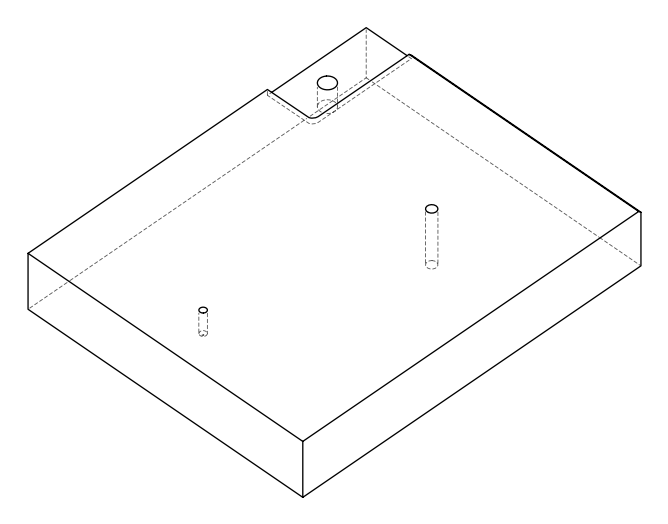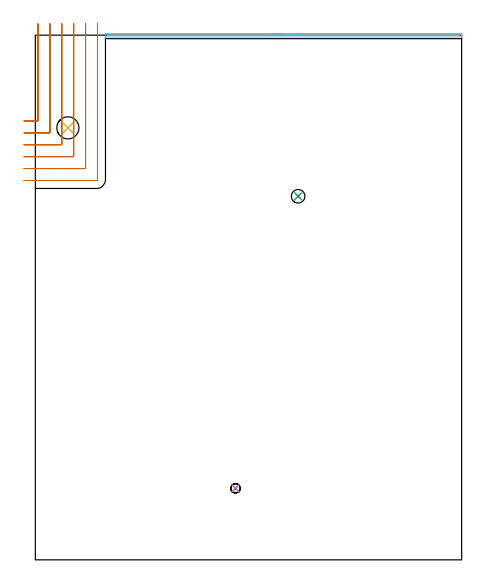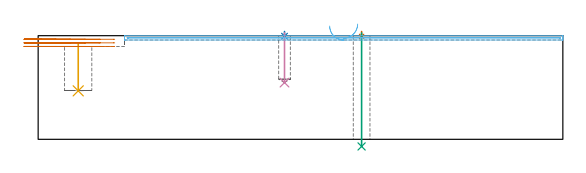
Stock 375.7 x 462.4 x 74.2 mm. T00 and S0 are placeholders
(PLAN: 7 operations, 5 tool changes, 11.7 min)
(1 SPOT_DRILL | STEP1HOLE | NXT0321_9005460120000 | 0.03 min | 2 mm3)
(2 SPOT_DRILL_1 | STEP1POCKET | NXT0321_9005460120000 | 0.03 min | 1 mm3)
(3 DRILL_THROUGH_HOLE_INTO_CENTER | STEP1HOLE | UGT0301_515 | 0.33 min | 8354 mm3)
(4 DRILL_BLIND_HOLE_INTO_CENTER | STEP1POCKET | UGT0301_200 | 0.14 min | 1711 mm3)
(5 INDEXABLE_INSERT_DRILL_BLIND_HOLE_FROM_SOLID | STEP1POCKET_1 | NXT0302_010 | 0.14 min | 11705 mm3)
(6 AREA_MILL | FG_CHAMFER_SURFACE | UGT0205_001 | 5.16 min | 1523 mm3)
(7 MILL_CORNER_NOTCH_RECTANGULAR | CORNER_NOTCH_RECTANGULAR | UGT0201_103 | Follow Part, ap 3.5, ae 75% | 5.88 min | 61893 mm3)
(TOOL NXT0321_9005460120000 | NC Spot Drill, 142deg, 12mm, Carbide, Uncoated | D12 PA142 FL30 Z2)
(TOOL UGT0301_515 | Carbide Drill 12.0 mm | D12 PA118 FL101 Z2)
(TOOL UGT0301_200 | Twist Drill 8.3 mm | D8.3 PA118 FL72 Z2)
(TOOL NXT0302_010 | Index. Insert Drill 19.5mm [880-D1950L25-05] | D19.5 PA176 FL98 Z2)
(TOOL UGT0205_001 | Chamfer Mill 20 x 3 x 45 deg. | D20 FL50 Z2)
(TOOL UGT0201_103 | End Mill 14 mm | D14 FL19 Z2)
(OP 1 SPOT_DRILL)
G17 G21 G94 G90
T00 M6
G54
G17 G0 G90 X231.6 Y320.4 S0 M3
G43 Z84.2 H0
G94 G81 G98 Z73.684 F250. R77.2
G80
M5
M2
(OP 2 SPOT_DRILL_1)
G17 G21 G94 G90
T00 M6
G54
G17 G0 G90 X176.4 Y63. S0 M3
G43 Z84.2 H0
G94 G81 G98 Z73.843 F250. R77.2
G80
M5
M2
(OP 3 DRILL_THROUGH_HOLE_INTO_CENTER)
G17 G21 G94 G90
T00 M6
G54
G17 G0 G90 X231.6 Y320.4 S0 M3
G43 Z84.2 H0
G94 G73 G98 Z-5.105 F250. Q11.329 R76.2
G80
M5
M2
(OP 4 DRILL_BLIND_HOLE_INTO_CENTER)
G17 G21 G94 G90
T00 M6
G54
G17 G0 G90 X176.4 Y63. S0 M3
G43 Z84.2 H0
G94 G81 G98 Z40.6 F250. R76.2
G80
M5
M2
(OP 5 INDEXABLE_INSERT_DRILL_BLIND_HOLE_FROM_SOLID)
G17 G21 G94 G90
T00 M6
G54
G17 G0 G90 X28.7 Y380.7 S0 M3
G43 Z84.2 H1
G94 G81 G98 Z34.7 F250. R68.5
G80
M5
M2
(OP 6 AREA_MILL)
G17 G21 G94 G90
T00 M6
G54
G17 G0 G90 X208.75 Y463.9 S1061 M3
G43 Z84.2 H0
Z81.1
G94 G1 X208.788 Z80.228 F250.
X208.902 Z79.363
X209.091 Z78.512
X209.353 Z77.68
X209.687 Z76.874
X210.09 Z76.1
X210.558 Z75.364
X211.09 Z74.672
X211.679 Z74.029
X212.322 Z73.44
X213.014 Z72.908
X213.75 Z72.44
X214.524 Z72.037
X215.33 Z71.703
X216.162 Z71.441
X217.014 Z71.252
X217.878 Z71.138
X218.75 Z71.1
X375.082
X375.337 Y463.898
X375.69 Y463.893 Z71.101
X375.7 Y463.651 Z71.343
Y463.115 Z71.881
Y462.783 Z72.212
Y462.248 Z72.747
Y461.916 Z73.078
Y461.252 Z73.747
Y460.991 Z74.008
X375.698 Y460.894 Z74.098
X375.69 Y460.802 Z74.188
X375.529 Y460.8 Z74.2
X61.971
X61.81 Y460.802 Z74.188
X61.803 Y460.845 Z74.146
X61.801 Y460.895 Z74.097
X61.8 Y460.991 Z74.008
Y461.252 Z73.747
Y461.916 Z73.078
Y463.115 Z71.881
X61.804 Y463.651 Z71.343
X61.81 Y463.893 Z71.101
X62.163 Y463.898 Z71.1
X62.418 Y463.9
X218.75
Y462.486 Z72.514
X373.296 Y462.485 Z72.515
X373.604 Y462.484 Z72.516
X373.663 Y462.481 Z72.519
X373.686 Y462.479 Z72.521
X373.69 Y462.468 Z72.532
X373.697 Y462.394 Z72.606
X373.692 Y462.244 Z72.756
X373.69 Y462.223 Z72.777
X373.662 Y462.221 Z72.779
X373.575 Y462.218 Z72.782
X373.296 Y462.215 Z72.785
X329.342 Y462.214 Z72.786
X64.204 Y462.215 Z72.785
X63.896 Y462.216 Z72.784
X63.837 Y462.219 Z72.781
X63.814 Y462.221 Z72.779
X63.81 Y462.232 Z72.768
X63.806 Y462.303 Z72.697
X63.819 Y462.479 Z72.521
X64.002 Y462.482 Z72.518
X64.204 Y462.484 Z72.516
X64.511 Y462.486 Z72.514
X64.791
X218.75
X219.622 Z72.552
X220.486 Z72.666
X221.338 Z72.855
X222.17 Z73.117
X222.976 Z73.451
X223.75 Z73.854
X224.486 Z74.323
X225.178 Z74.854
X225.821 Z75.443
X226.41 Z76.086
X226.942 Z76.778
X227.41 Z77.514
X227.813 Z78.288
X228.147 Z79.094
X228.409 Z79.926
X228.598 Z80.778
X228.712 Z81.643
X228.75 Z82.514
G0 Z84.2
M5
M2
(OP 7 MILL_CORNER_NOTCH_RECTANGULAR)
G17 G21 G94 G90
T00 M6
G54
G17 G0 G90 X-10. Y386.8 S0 M3
G43 Z84.2 H0
Z71.633
G94 G1 X-7. F250.
X1.606 F500.
G3 X2.3 Y387.494 R0.7
G1 Y469.4
Y472.4 F250.
G0 Z84.2
X-10. Y376.3
Z71.633
G1 X-7.
X12.105 F500.
G3 X12.8 Y376.995 R0.7
G1 Y469.4
Y472.4 F250.
G0 Z84.2
X-10. Y365.8
Z71.633
G1 X-7.
X22.605 F500.
G3 X23.3 Y366.495 R0.7
G1 Y469.4
Y472.4 F250.
G0 Z84.2
X-10. Y355.3
Z71.633
G1 X-7.
X33.105 F500.
G3 X33.8 Y355.995 R0.7
G1 Y469.4
Y472.4 F250.
G0 Z84.2
X-10. Y344.8
Z71.633
G1 X-7.
X43.604 F500.
G3 X44.3 Y345.496 R0.7
G1 Y469.4
Y472.4 F250.
G0 Z84.2
X-10. Y334.3
Z71.633
G1 X-7.
X54.104 F500.
G3 X54.8 Y334.996 R0.7
G1 Y469.4
Y472.4 F250.
G0 Z84.2
X-10. Y386.8
Z69.067
G1 X-7.
X1.606 F500.
G3 X2.3 Y387.494 R0.7
G1 Y469.4
Y472.4 F250.
G0 Z84.2
X-10. Y376.3
Z69.067
G1 X-7.
X12.105 F500.
G3 X12.8 Y376.995 R0.7
G1 Y469.4
Y472.4 F250.
G0 Z84.2
X-10. Y365.8
Z69.067
G1 X-7.
X22.605 F500.
G3 X23.3 Y366.495 R0.7
G1 Y469.4
Y472.4 F250.
G0 Z84.2
X-10. Y355.3
Z69.067
G1 X-7.
X33.105 F500.
G3 X33.8 Y355.995 R0.7
G1 Y469.4
Y472.4 F250.
G0 Z84.2
X-10. Y344.8
Z69.067
G1 X-7.
X43.604 F500.
G3 X44.3 Y345.496 R0.7
G1 Y469.4
Y472.4 F250.
G0 Z84.2
X-10. Y334.3
Z69.067
G1 X-7.
X54.104 F500.
G3 X54.8 Y334.996 R0.7
G1 Y469.4
Y472.4 F250.
G0 Z84.2
X-10. Y386.8
Z66.5
G1 X-7.
X1.606 F500.
G3 X2.3 Y387.494 R0.7
G1 Y469.4
Y472.4 F250.
G0 Z84.2
X-10. Y376.3
Z66.5
G1 X-7.
X12.105 F500.
G3 X12.8 Y376.995 R0.7
G1 Y469.4
Y472.4 F250.
G0 Z84.2
X-10. Y365.8
Z66.5
G1 X-7.
X22.605 F500.
G3 X23.3 Y366.495 R0.7
G1 Y469.4
Y472.4 F250.
G0 Z84.2
X-10. Y355.3
Z66.5
G1 X-7.
X33.105 F500.
G3 X33.8 Y355.995 R0.7
G1 Y469.4
Y472.4 F250.
G0 Z84.2
X-10. Y344.8
Z66.5
G1 X-7.
X43.604 F500.
G3 X44.3 Y345.496 R0.7
G1 Y469.4
Y472.4 F250.
G0 Z84.2
X-10. Y334.3
Z66.5
G1 X-7.
X54.104 F500.
G3 X54.8 Y334.996 R0.7
G1 Y469.4
Y472.4 F250.
G0 Z84.2
M5
M2
